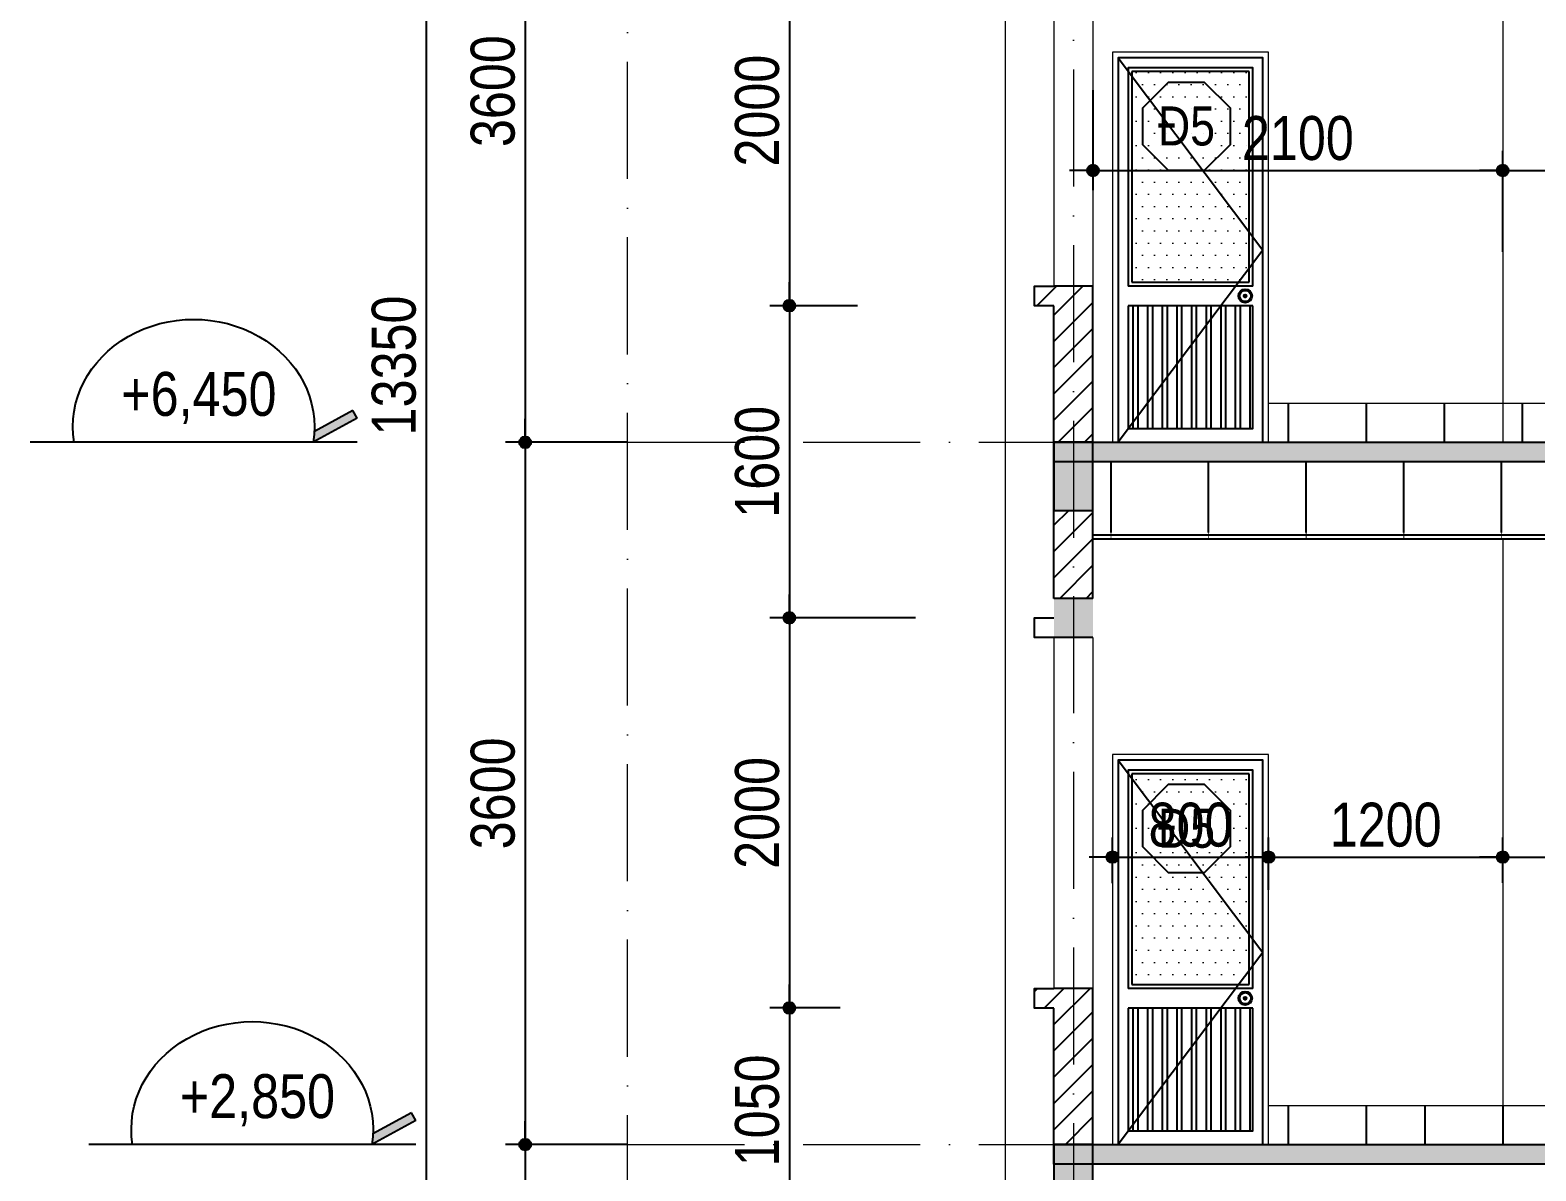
# Model space of a CAD drawing. Extents: x -1107188 to -523840, y 39692 to 514392.
# Drawn here: x -1088824 to -1081108, y 353681 to 359529 of the extents above; entities that cross this region are included whole.
import ezdxf
from ezdxf.enums import TextEntityAlignment as Align

# ---------------------------------------------------------------- set-up
doc = ezdxf.new("R2010")
doc.units = 0
doc.linetypes.add('ACAD_ISO10W100', pattern=[18, 12, -3, 0, -3])
doc.layers.get('DEFPOINTS').update_dxf_attribs({"linetype": 'CONTINUOUS'})
for name, color, linetype in [('009', 251, 'CONTINUOUS'), ('daucat', 220, 'CONTINUOUS'), ('DIM', 1, 'CONTINUOUS'), ('DOOR', 20, 'CONTINUOUS'), ('HACH', 8, 'CONTINUOUS'), ('HACTH', 8, 'CONTINUOUS'), ('HATCH', 8, 'CONTINUOUS'), ('TAGS', 60, 'CONTINUOUS'), ('TUONG', 131, 'CONTINUOUS')]:
    doc.layers.add(name, color=color, linetype=linetype)
for name, color, linetype, lineweight in [('kinh', 153, 'CONTINUOUS', 13), ('NET-THAY', 2, 'CONTINUOUS', 13), ('TRUC', 24, 'CONTINUOUS', 0)]:
    doc.layers.add(name, color=color, linetype=linetype, lineweight=lineweight)
doc.styles.add('HEL-CONDENSE', font='')
doc.styles.get("Standard").update_dxf_attribs({"font": ''})
doc.styles.add('VNI-HELVE-CONDENSEN', font='')
doc.styles.get('HEL-CONDENSE').set_extended_font_data('VNI-Helve-Condense')
doc.styles.get('Standard').set_extended_font_data('VNI-Helve-Condense')
doc.styles.get('VNI-HELVE-CONDENSEN').set_extended_font_data('VNI-Helve-Condense')
doc.dimstyles.new('D100', dxfattribs={"dimtxt": 225, "dimasz": 1.2, "dimexe": 100, "dimexo": 0, "dimgap": 50, "dimtad": 1, "dimdec": 0, "dimzin": 13, "dimdsep": 46, "dimtxsty": 'HEL-CONDENSE', "dimblk": 'D50', "dimcen": 0, "dimclrd": 1, "dimclre": 1, "dimclrt": 7, "dimadec": 0, "dimazin": 0, "dimtfac": 1, "dimtdec": 0, "dimtmove": 0, "dimatfit": 3, "dimldrblk": 'D50', "dimfxl": 1, "dimtolj": 1, "dimtzin": 13, "dimarcsym": 0})
doc.dimstyles.get("Standard").update_dxf_attribs({"dimtxt": 0.18, "dimasz": 0.18, "dimexe": 0.18, "dimexo": 0.0625, "dimgap": 0.09, "dimtad": 0, "dimtih": 1, "dimtoh": 1, "dimdec": 4, "dimzin": 0, "dimdsep": 46, "dimtxsty": 'Standard', "dimcen": 0.09, "dimadec": 0, "dimazin": 0, "dimtfac": 1, "dimtdec": 4, "dimtofl": 0, "dimtmove": 0, "dimatfit": 3, "dimfxl": 1, "dimtolj": 1, "dimtzin": 0, "dimarcsym": 0})

# ---------------------------------------------------------------- blocks, each defined once
blk = doc.blocks.new('D50')
at = {"layer": 'DIM'}
blk.add_hatch(color=256, dxfattribs=at).paths.add_polyline_path([(25, 0, 1), (-25, 0, 1)])
blk.add_line((25, 0), (100, 0), dxfattribs=at)
blk.add_circle((0, 0), 25, dxfattribs=at)
blk = doc.blocks.new('*D1058')
at = {"layer": 'DEFPOINTS', "color": 0, "transparency": 16777216}
for p in [(-1085763, 361016.2), (-1086287.5, 357416.2), (-1085763, 357416.2)]:
    blk.add_point(p, dxfattribs=at)
at = {"layer": 'DIM', "color": 1, "lineweight": -2, "transparency": 16777216}
for p, q in [((-1085763, 361016.2), (-1086387.5, 361016.2)), ((-1086287.5, 361015), (-1086287.5, 357417.4)), ((-1085763, 357416.2), (-1086387.5, 357416.2))]:
    blk.add_line(p, q, dxfattribs=at)
at = {"layer": 'DIM', "color": 1, "lineweight": -2, "transparency": 16777216, "xscale": 1.199999999999999, "yscale": 1.199999999999999, "zscale": 1.199999999999999}
for p, rotation in [((-1086287.5, 361016.2), 90), ((-1086287.5, 357416.2), 270)]:
    blk.add_blockref('D50', p, dxfattribs=dict(at, rotation=rotation))
at = {"layer": 'DIM', "color": 7, "transparency": 16777216, "insert": (-1086452.4, 359216.2), "char_height": 225, "attachment_point": 5, "rotation": 90, "style": 'HEL-CONDENSE'}
blk.add_mtext('\\A1;3600', dxfattribs=at)
blk = doc.blocks.new('*D1059')
at = {"layer": 'DEFPOINTS', "color": 0, "transparency": 16777216}
for p in [(-1085763, 357416.2), (-1086287.5, 353816.2), (-1085763, 353816.2)]:
    blk.add_point(p, dxfattribs=at)
at = {"layer": 'DIM', "color": 1, "lineweight": -2, "transparency": 16777216}
for p, q in [((-1085763, 357416.2), (-1086387.5, 357416.2)), ((-1086287.5, 357415), (-1086287.5, 353817.4)), ((-1085763, 353816.2), (-1086387.5, 353816.2))]:
    blk.add_line(p, q, dxfattribs=at)
at = {"layer": 'DIM', "color": 1, "lineweight": -2, "transparency": 16777216, "xscale": 1.199999999999999, "yscale": 1.199999999999999, "zscale": 1.199999999999999}
for p, rotation in [((-1086287.5, 357416.2), 90), ((-1086287.5, 353816.2), 270)]:
    blk.add_blockref('D50', p, dxfattribs=dict(at, rotation=rotation))
at = {"layer": 'DIM', "color": 7, "transparency": 16777216, "insert": (-1086452.4, 355616.2), "char_height": 225, "attachment_point": 5, "rotation": 90, "style": 'HEL-CONDENSE'}
blk.add_mtext('\\A1;3600', dxfattribs=at)
blk = doc.blocks.new('*D1060')
at = {"layer": 'DEFPOINTS', "color": 0, "transparency": 16777216}
for p in [(-1085763, 353816.2), (-1086287.5, 351116.2), (-1085763, 351116.2)]:
    blk.add_point(p, dxfattribs=at)
at = {"layer": 'DIM', "color": 1, "lineweight": -2, "transparency": 16777216}
for p, q in [((-1085763, 353816.2), (-1086387.5, 353816.2)), ((-1086287.5, 353815), (-1086287.5, 351117.4)), ((-1085763, 351116.2), (-1086387.5, 351116.2))]:
    blk.add_line(p, q, dxfattribs=at)
at = {"layer": 'DIM', "color": 1, "lineweight": -2, "transparency": 16777216, "xscale": 1.199999999999999, "yscale": 1.199999999999999, "zscale": 1.199999999999999}
for p, rotation in [((-1086287.5, 353816.2), 90), ((-1086287.5, 351116.2), 270)]:
    blk.add_blockref('D50', p, dxfattribs=dict(at, rotation=rotation))
at = {"layer": 'DIM', "color": 7, "transparency": 16777216, "insert": (-1086452.4, 352466.2), "char_height": 225, "attachment_point": 5, "rotation": 90, "style": 'HEL-CONDENSE'}
blk.add_mtext('\\A1;2700', dxfattribs=at)
blk = doc.blocks.new('*D1062')
at = {"layer": 'DEFPOINTS', "color": 0, "transparency": 16777216}
for p in [(-1086387.5, 364316.2), (-1086794.5, 350966.2), (-1086387.5, 350966.2)]:
    blk.add_point(p, dxfattribs=at)
at = {"layer": 'DIM', "color": 1, "lineweight": -2, "transparency": 16777216}
for p, q in [((-1086387.5, 364316.2), (-1086894.5, 364316.2)), ((-1086794.5, 364315), (-1086794.5, 350967.4)), ((-1086387.5, 350966.2), (-1086894.5, 350966.2))]:
    blk.add_line(p, q, dxfattribs=at)
at = {"layer": 'DIM', "color": 1, "lineweight": -2, "transparency": 16777216, "xscale": 1.199999999999999, "yscale": 1.199999999999999, "zscale": 1.199999999999999}
for p, rotation in [((-1086794.5, 364316.2), 90), ((-1086794.5, 350966.2), 270)]:
    blk.add_blockref('D50', p, dxfattribs=dict(at, rotation=rotation))
at = {"layer": 'DIM', "color": 7, "transparency": 16777216, "insert": (-1086959.4, 357810), "char_height": 225, "attachment_point": 5, "rotation": 90, "style": 'HEL-CONDENSE'}
blk.add_mtext('\\A1;13350', dxfattribs=at)
blk = doc.blocks.new('CAODO')
at = {"layer": 'TAGS', "linetype": 'Continuous'}
h = blk.add_hatch(color=256, dxfattribs=at)
edge = h.paths.add_edge_path()
edge.add_line((-906.9, 181.5), (-931, 137.7))
edge.add_line((-931, 137.7), (-681, 0))
edge.add_ellipse((0, 87.1), major_axis=(688, 0), ratio=0.890858, start_angle=182.47792, end_angle=188.16658, ccw=False)
edge.add_line((-687.4, 60.6), (-906.9, 181.5))
for p, q in [((-931, 137.7), (-906.9, 181.5)), ((-906.9, 181.5), (-687.4, 60.6)), ((-931, 137.7), (-681, 0)), ((-931, 0), (931, 0))]:
    blk.add_line(p, q, dxfattribs=at)
blk.add_ellipse((0, 87.1), major_axis=(688, 0), ratio=0.890858, start_param=-0.142534, end_param=3.284126, dxfattribs=at)
at = {"layer": 'TAGS', "linetype": 'Continuous', "style": 'VNI-HELVE-CONDENSEN'}
blk.add_attdef('0.000', text='', height=250, dxfattribs=at).set_placement((0.2, 232.3), align=Align.MIDDLE_CENTER)
blk = doc.blocks.new('A$C7A4127E6')
at = {"layer": 'HATCH', "ltscale": 0.5}
h = blk.add_hatch(dxfattribs=at)
h.set_pattern_fill('ANSI32', color=256, scale=200, angle=45, style=0)
h.set_pattern_definition([(90, (-1008696.91, 357232.72), (-75, 1e-14), []), (90, (-1008671.91, 357257.72), (-75, 1e-14), [])])
h.paths.add_polyline_path([(-714, 1953), (-1101.2, 1953), (-1101.2, 1333.1)], flags=17)
h.paths.add_polyline_path([(-461.2, 1953), (-714, 1953), (-1101.2, 1333.1), (-1101.2, 1323), (-461.2, 1323)])
at = {"layer": 'kinh'}
h = blk.add_hatch(dxfattribs=at)
h.set_pattern_fill('DOTS', color=256, scale=1000, style=0)
h.set_pattern_definition([(0, (0, 0), (31.25, 62.5), [0, -62.5])])
h.paths.add_polyline_path([(-481.2, 2596.2), (-481.2, 3153), (-1079.7, 3153)])
h.paths.add_polyline_path([(-1081.2, 2073), (-569.9, 2073), (-481.2, 2198.2), (-481.2, 2596.2), (-1079.7, 3153), (-1081.2, 3153)])
h.paths.add_polyline_path([(-569.9, 2073), (-481.2, 2073), (-481.2, 2198.2)])
at = {"layer": 'DOOR'}
for p, q in [((-461.2, 2053), (-1101.2, 2053)), ((-461.2, 1953), (-1101.2, 1953))]:
    blk.add_line(p, q, dxfattribs=at)
for points in [[(-411.2, 1253), (-411.2, 3223), (-1151.2, 3223), (-1151.2, 1253)], [(-461.2, 2053), (-461.2, 3173), (-1101.2, 3173), (-1101.2, 2053)], [(-1101.2, 1953), (-1101.2, 1323), (-461.2, 1323), (-461.2, 1953)], [(-505.8, 2003), (-496.4, 2003)]]:
    blk.add_lwpolyline(points, dxfattribs=at)
blk.add_circle((-500.6, 2003), 35.2, dxfattribs=at)
at = {"layer": 'HACTH'}
for p, q in [((-481.2, 3153), (-1081.2, 3153)), ((-1081.2, 3153), (-1081.2, 2073)), ((-481.2, 2073), (-481.2, 3153)), ((-1081.2, 2073), (-481.2, 2073))]:
    blk.add_line(p, q, dxfattribs=at)
blk.add_lwpolyline([(-1151.2, 3223), (-411.2, 2238), (-1151.2, 1253)], dxfattribs=at)
for radius in [28.7, 7.25]:
    blk.add_circle((-500.6, 2003), radius, dxfattribs=at)
at = {"layer": 'NET-THAY'}
for points in [[(-381.2, 1253), (-381.2, 3253), (-1181.2, 3253), (-1181.2, 1253)], [(-381.2, 1253), (-1181.2, 1253)]]:
    blk.add_lwpolyline(points, dxfattribs=at)
blk = doc.blocks.new('KH-CUADI')
at = {"layer": 'TAGS'}
blk.add_lwpolyline([(-124, 300), (-300, 124), (-300, -124), (-124, -300), (124, -300), (300, -124), (300, 124), (124, 300)], close=True, dxfattribs=at)
at = {"layer": 'TAGS', "style": 'VNI-HELVE-CONDENSEN'}
blk.add_attdef('D', text='', height=300, dxfattribs=at).set_placement((0, 0), align=Align.MIDDLE)
blk = doc.blocks.new('*D1163')
at = {"layer": 'DEFPOINTS', "color": 0, "linetype": 'Continuous', "transparency": 16777216}
for p in [(-1083378, 359221.3), (-1081278, 358809.4), (-1081278, 358393.2)]:
    blk.add_point(p, dxfattribs=at)
at = {"layer": 'DIM', "color": 1, "linetype": 'Continuous', "lineweight": -2, "transparency": 16777216}
for p, q in [((-1083378, 359221.3), (-1083378, 358709.4)), ((-1081278, 358393.2), (-1081278, 358909.4)), ((-1083376.8, 358809.4), (-1081279.2, 358809.4))]:
    blk.add_line(p, q, dxfattribs=at)
at = {"layer": 'DIM', "color": 1, "linetype": 'Continuous', "lineweight": -2, "transparency": 16777216, "xscale": 1.199999999999999, "yscale": 1.199999999999999, "zscale": 1.199999999999999, "rotation": 180}
blk.add_blockref('D50', (-1083378, 358809.4), dxfattribs=at)
at = {"layer": 'DIM', "color": 1, "linetype": 'Continuous', "lineweight": -2, "transparency": 16777216, "xscale": 1.199999999999999, "yscale": 1.199999999999999, "zscale": 1.199999999999999}
blk.add_blockref('D50', (-1081278, 358809.4), dxfattribs=at)
at = {"layer": 'DIM', "color": 7, "linetype": 'Continuous', "transparency": 16777216, "insert": (-1082328, 358974.3), "char_height": 225, "attachment_point": 5, "style": 'HEL-CONDENSE'}
blk.add_mtext('\\A1;2100', dxfattribs=at)
blk = doc.blocks.new('*D1164')
at = {"layer": 'DEFPOINTS', "color": 0, "linetype": 'Continuous', "transparency": 16777216}
for p in [(-1075578, 358809.4), (-1081278, 358393.2), (-1075578, 358393.2)]:
    blk.add_point(p, dxfattribs=at)
at = {"layer": 'DIM', "color": 1, "linetype": 'Continuous', "lineweight": -2, "transparency": 16777216}
for p, q in [((-1081278, 358393.2), (-1081278, 358909.4)), ((-1075578, 358393.2), (-1075578, 358909.4)), ((-1081276.8, 358809.4), (-1075579.2, 358809.4))]:
    blk.add_line(p, q, dxfattribs=at)
at = {"layer": 'DIM', "color": 1, "linetype": 'Continuous', "lineweight": -2, "transparency": 16777216, "xscale": 1.199999999999999, "yscale": 1.199999999999999, "zscale": 1.199999999999999, "rotation": 180}
blk.add_blockref('D50', (-1081278, 358809.4), dxfattribs=at)
at = {"layer": 'DIM', "color": 1, "linetype": 'Continuous', "lineweight": -2, "transparency": 16777216, "xscale": 1.199999999999999, "yscale": 1.199999999999999, "zscale": 1.199999999999999}
blk.add_blockref('D50', (-1075578, 358809.4), dxfattribs=at)
at = {"layer": 'DIM', "color": 7, "linetype": 'Continuous', "transparency": 16777216, "insert": (-1078428, 358974.3), "char_height": 225, "attachment_point": 5, "style": 'HEL-CONDENSE'}
blk.add_mtext('\\A1;5700', dxfattribs=at)
blk = doc.blocks.new('*D1112')
at = {"layer": 'DEFPOINTS', "color": 0, "linetype": 'Continuous', "transparency": 16777216}
for p in [(-1084658.7, 360116.2), (-1084933.1, 358116.2), (-1084583.7, 358116.2)]:
    blk.add_point(p, dxfattribs=at)
at = {"layer": 'DIM', "color": 1, "linetype": 'Continuous', "lineweight": -2, "transparency": 16777216}
for p, q in [((-1084658.7, 360116.2), (-1085033.1, 360116.2)), ((-1084933.1, 360115), (-1084933.1, 358117.4)), ((-1084583.7, 358116.2), (-1085033.1, 358116.2))]:
    blk.add_line(p, q, dxfattribs=at)
at = {"layer": 'DIM', "color": 1, "linetype": 'Continuous', "lineweight": -2, "transparency": 16777216, "xscale": 1.199999999999999, "yscale": 1.199999999999999, "zscale": 1.199999999999999}
for p, rotation in [((-1084933.1, 360116.2), 90), ((-1084933.1, 358116.2), 270)]:
    blk.add_blockref('D50', p, dxfattribs=dict(at, rotation=rotation))
at = {"layer": 'DIM', "color": 7, "linetype": 'Continuous', "transparency": 16777216, "insert": (-1085098, 359116.2), "char_height": 225, "attachment_point": 5, "rotation": 90, "style": 'HEL-CONDENSE'}
blk.add_mtext('\\A1;2000', dxfattribs=at)
blk = doc.blocks.new('*D1181')
at = {"layer": 'DEFPOINTS', "color": 0, "linetype": 'Continuous', "transparency": 16777216}
for p in [(-1084583.7, 358116.2), (-1084933.1, 356516.2), (-1084288, 356516.2)]:
    blk.add_point(p, dxfattribs=at)
at = {"layer": 'DIM', "color": 1, "linetype": 'Continuous', "lineweight": -2, "transparency": 16777216}
for p, q in [((-1084583.7, 358116.2), (-1085033.1, 358116.2)), ((-1084933.1, 358115), (-1084933.1, 356517.4)), ((-1084288, 356516.2), (-1085033.1, 356516.2))]:
    blk.add_line(p, q, dxfattribs=at)
at = {"layer": 'DIM', "color": 1, "linetype": 'Continuous', "lineweight": -2, "transparency": 16777216, "xscale": 1.199999999999999, "yscale": 1.199999999999999, "zscale": 1.199999999999999}
for p, rotation in [((-1084933.1, 358116.2), 90), ((-1084933.1, 356516.2), 270)]:
    blk.add_blockref('D50', p, dxfattribs=dict(at, rotation=rotation))
at = {"layer": 'DIM', "color": 7, "linetype": 'Continuous', "transparency": 16777216, "insert": (-1085098, 357316.2), "char_height": 225, "attachment_point": 5, "rotation": 90, "style": 'HEL-CONDENSE'}
blk.add_mtext('\\A1;1600', dxfattribs=at)
blk = doc.blocks.new('*D1182')
at = {"layer": 'DEFPOINTS', "color": 0, "linetype": 'Continuous', "transparency": 16777216}
for p in [(-1084288, 356516.2), (-1084933.1, 354516.2), (-1084672.7, 354516.2)]:
    blk.add_point(p, dxfattribs=at)
at = {"layer": 'DIM', "color": 1, "linetype": 'Continuous', "lineweight": -2, "transparency": 16777216}
for p, q in [((-1084288, 356516.2), (-1085033.1, 356516.2)), ((-1084933.1, 356515), (-1084933.1, 354517.4)), ((-1084672.7, 354516.2), (-1085033.1, 354516.2))]:
    blk.add_line(p, q, dxfattribs=at)
at = {"layer": 'DIM', "color": 1, "linetype": 'Continuous', "lineweight": -2, "transparency": 16777216, "xscale": 1.199999999999999, "yscale": 1.199999999999999, "zscale": 1.199999999999999}
for p, rotation in [((-1084933.1, 356516.2), 90), ((-1084933.1, 354516.2), 270)]:
    blk.add_blockref('D50', p, dxfattribs=dict(at, rotation=rotation))
at = {"layer": 'DIM', "color": 7, "linetype": 'Continuous', "transparency": 16777216, "insert": (-1085098, 355516.2), "char_height": 225, "attachment_point": 5, "rotation": 90, "style": 'HEL-CONDENSE'}
blk.add_mtext('\\A1;2000', dxfattribs=at)
blk = doc.blocks.new('*D1183')
at = {"layer": 'DEFPOINTS', "color": 0, "linetype": 'Continuous', "transparency": 16777216}
for p in [(-1084672.7, 354516.2), (-1084933.1, 353466.2), (-1084622.7, 353466.2)]:
    blk.add_point(p, dxfattribs=at)
at = {"layer": 'DIM', "color": 1, "linetype": 'Continuous', "lineweight": -2, "transparency": 16777216}
for p, q in [((-1084672.7, 354516.2), (-1085033.1, 354516.2)), ((-1084933.1, 354515), (-1084933.1, 353467.4)), ((-1084622.7, 353466.2), (-1085033.1, 353466.2))]:
    blk.add_line(p, q, dxfattribs=at)
at = {"layer": 'DIM', "color": 1, "linetype": 'Continuous', "lineweight": -2, "transparency": 16777216, "xscale": 1.199999999999999, "yscale": 1.199999999999999, "zscale": 1.199999999999999}
for p, rotation in [((-1084933.1, 354516.2), 90), ((-1084933.1, 353466.2), 270)]:
    blk.add_blockref('D50', p, dxfattribs=dict(at, rotation=rotation))
at = {"layer": 'DIM', "color": 7, "linetype": 'Continuous', "transparency": 16777216, "insert": (-1085098, 353991.2), "char_height": 225, "attachment_point": 5, "rotation": 90, "style": 'HEL-CONDENSE'}
blk.add_mtext('\\A1;1050', dxfattribs=at)
blk = doc.blocks.new('*D1213')
at = {"layer": 'DEFPOINTS', "color": 0, "linetype": 'Continuous', "transparency": 16777216}
for p in [(-1082478, 355289.7), (-1083278, 355156.7), (-1082478, 355122.1)]:
    blk.add_point(p, dxfattribs=at)
at = {"layer": 'DIM', "color": 1, "linetype": 'Continuous', "lineweight": -2, "transparency": 16777216}
for p, q in [((-1083278, 355156.7), (-1083278, 355389.7)), ((-1082478, 355122.1), (-1082478, 355389.7)), ((-1083276.8, 355289.7), (-1082479.2, 355289.7))]:
    blk.add_line(p, q, dxfattribs=at)
at = {"layer": 'DIM', "color": 1, "linetype": 'Continuous', "lineweight": -2, "transparency": 16777216, "xscale": 1.199999999999999, "yscale": 1.199999999999999, "zscale": 1.199999999999999, "rotation": 180}
blk.add_blockref('D50', (-1083278, 355289.7), dxfattribs=at)
at = {"layer": 'DIM', "color": 1, "linetype": 'Continuous', "lineweight": -2, "transparency": 16777216, "xscale": 1.199999999999999, "yscale": 1.199999999999999, "zscale": 1.199999999999999}
blk.add_blockref('D50', (-1082478, 355289.7), dxfattribs=at)
at = {"layer": 'DIM', "color": 7, "linetype": 'Continuous', "transparency": 16777216, "insert": (-1082878, 355454.6), "char_height": 225, "attachment_point": 5, "style": 'HEL-CONDENSE'}
blk.add_mtext('\\A1;800', dxfattribs=at)
blk = doc.blocks.new('*D1214')
at = {"layer": 'DEFPOINTS', "color": 0, "linetype": 'Continuous', "transparency": 16777216}
for p in [(-1081278, 355289.7), (-1081278, 355158), (-1082478, 355122.1)]:
    blk.add_point(p, dxfattribs=at)
at = {"layer": 'DIM', "color": 1, "linetype": 'Continuous', "lineweight": -2, "transparency": 16777216}
for p, q in [((-1082478, 355122.1), (-1082478, 355389.7)), ((-1081278, 355158), (-1081278, 355389.7)), ((-1082476.8, 355289.7), (-1081279.2, 355289.7))]:
    blk.add_line(p, q, dxfattribs=at)
at = {"layer": 'DIM', "color": 1, "linetype": 'Continuous', "lineweight": -2, "transparency": 16777216, "xscale": 1.199999999999999, "yscale": 1.199999999999999, "zscale": 1.199999999999999, "rotation": 180}
blk.add_blockref('D50', (-1082478, 355289.7), dxfattribs=at)
at = {"layer": 'DIM', "color": 1, "linetype": 'Continuous', "lineweight": -2, "transparency": 16777216, "xscale": 1.199999999999999, "yscale": 1.199999999999999, "zscale": 1.199999999999999}
blk.add_blockref('D50', (-1081278, 355289.7), dxfattribs=at)
at = {"layer": 'DIM', "color": 7, "linetype": 'Continuous', "transparency": 16777216, "insert": (-1081878, 355454.6), "char_height": 225, "attachment_point": 5, "style": 'HEL-CONDENSE'}
blk.add_mtext('\\A1;1200', dxfattribs=at)
blk = doc.blocks.new('*D1215')
at = {"layer": 'DEFPOINTS', "color": 0, "linetype": 'Continuous', "transparency": 16777216}
for p in [(-1075978, 355289.7), (-1081278, 355158), (-1075978, 355121.4)]:
    blk.add_point(p, dxfattribs=at)
at = {"layer": 'DIM', "color": 1, "linetype": 'Continuous', "lineweight": -2, "transparency": 16777216}
for p, q in [((-1081278, 355158), (-1081278, 355389.7)), ((-1075978, 355121.4), (-1075978, 355389.7)), ((-1081276.8, 355289.7), (-1075979.2, 355289.7))]:
    blk.add_line(p, q, dxfattribs=at)
at = {"layer": 'DIM', "color": 1, "linetype": 'Continuous', "lineweight": -2, "transparency": 16777216, "xscale": 1.199999999999999, "yscale": 1.199999999999999, "zscale": 1.199999999999999, "rotation": 180}
blk.add_blockref('D50', (-1081278, 355289.7), dxfattribs=at)
at = {"layer": 'DIM', "color": 1, "linetype": 'Continuous', "lineweight": -2, "transparency": 16777216, "xscale": 1.199999999999999, "yscale": 1.199999999999999, "zscale": 1.199999999999999}
blk.add_blockref('D50', (-1075978, 355289.7), dxfattribs=at)
at = {"layer": 'DIM', "color": 7, "linetype": 'Continuous', "transparency": 16777216, "insert": (-1078628, 355454.6), "char_height": 225, "attachment_point": 5, "style": 'HEL-CONDENSE'}
blk.add_mtext('\\A1;5300', dxfattribs=at)

msp = doc.modelspace()

# ---------------------------------------------------------------- hatches: boundary and pattern name
at = {"layer": '009'}
h = msp.add_hatch(dxfattribs=at)
h.set_pattern_fill('ANSI31', color=256, scale=30, style=0)
h.set_pattern_definition([(45, (-2383834.07, 165885.91), (-67.351921, 67.351921), [])])
h.paths.add_polyline_path([(-1083478.048, 354616.155), (-1083578.048, 354616.155), (-1083678.048, 354616.155), (-1083678.048, 354516.155), (-1083578.048, 354516.155), (-1083578.048, 353816.155), (-1083478.048, 353816.155)])
h.paths.add_polyline_path([(-1083378.048, 354616.155), (-1083478.048, 354616.155), (-1083478.048, 353816.155), (-1083378.048, 353816.155)])
h.paths.add_polyline_path([(-1083478.048, 357066.155), (-1083578.048, 357066.155), (-1083578.048, 356616.155), (-1083478.048, 356616.155)])
h.paths.add_polyline_path([(-1083378.048, 357066.155), (-1083478.048, 357066.155), (-1083478.048, 356616.155), (-1083378.048, 356616.155)])
h.paths.add_polyline_path([(-1083478.048, 358216.155), (-1083578.048, 358216.155), (-1083678.048, 358216.155), (-1083678.048, 358116.155), (-1083578.048, 358116.155), (-1083578.048, 357416.155), (-1083478.048, 357416.155)])
h.paths.add_polyline_path([(-1083378.048, 358216.155), (-1083478.048, 358216.155), (-1083478.048, 357416.155), (-1083378.048, 357416.155)])
at = {"layer": 'TUONG'}
for points in [[(-1083578.048, 357416.155), (-1050378.048, 357416.155), (-1050378.048, 357316.155), (-1083578.048, 357316.155)], [(-1083578.048, 353816.155), (-1050378.048, 353816.155), (-1050378.048, 353716.155), (-1083578.048, 353716.155)]]:
    msp.add_hatch(color=256, dxfattribs=at).paths.add_polyline_path(points)
h = msp.add_hatch(color=256, dxfattribs=at)
h.paths.add_polyline_path([(-1083478.048, 356616.155), (-1083578.048, 356616.155), (-1083578.048, 356416.155), (-1083478.048, 356416.155)])
h.paths.add_polyline_path([(-1083378.048, 356616.155), (-1083478.048, 356616.155), (-1083478.048, 356416.155), (-1083378.048, 356416.155)])

# ---------------------------------------------------------------- linework, layer by layer
at = {"layer": 'daucat', "const_width": 4}
for points in [[(-1083285.249, 357020.341), (-1083285.249, 356920.341), (-1083315.249, 356920.341)], [(-1083285.249, 357020.341), (-1083285.249, 356920.341), (-1083255.249, 356920.341)], [(-1082785.249, 357020.341), (-1082785.249, 356920.341), (-1082815.249, 356920.341)], [(-1082785.249, 357020.341), (-1082785.249, 356920.341), (-1082755.249, 356920.341)], [(-1082285.249, 357020.341), (-1082285.249, 356920.341), (-1082315.249, 356920.341)], [(-1082285.249, 357020.341), (-1082285.249, 356920.341), (-1082255.249, 356920.341)], [(-1081785.249, 357020.341), (-1081785.249, 356920.341), (-1081815.249, 356920.341)], [(-1081785.249, 357020.341), (-1081785.249, 356920.341), (-1081755.249, 356920.341)], [(-1081285.249, 357020.341), (-1081285.249, 356920.341), (-1081315.249, 356920.341)], [(-1081285.249, 357020.341), (-1081285.249, 356920.341), (-1081255.249, 356920.341)]]:
    msp.add_lwpolyline(points, dxfattribs=at)
at = {"layer": 'DOOR'}
for p, q in [((-1082378.048, 357616.155), (-1082378.048, 357416.155)), ((-1081978.048, 357616.155), (-1081978.048, 357416.155)), ((-1081578.048, 357616.155), (-1081578.048, 357416.155)), ((-1081178.048, 357616.155), (-1081178.048, 357416.155)), ((-1050578.045, 356936.155), (-1083378.045, 356940.341)), ((-1082378.048, 354016.155), (-1082378.048, 353816.155)), ((-1081978.048, 354016.155), (-1081978.048, 353816.155)), ((-1081678.048, 354016.155), (-1081678.048, 353816.155)), ((-1081278.048, 354016.155), (-1081278.048, 353816.155))]:
    msp.add_line(p, q, dxfattribs=at)
at = {"layer": 'DOOR', "linetype": 'Continuous'}
msp.add_line((-1050578.048, 356916.155), (-1083378.048, 356920.341), dxfattribs=at)
at = {"layer": 'HACH'}
for points in [[(-1083285.249, 356953.931), (-1083285.249, 357320.341)], [(-1082785.249, 356953.931), (-1082785.249, 357320.341)], [(-1082285.249, 356953.931), (-1082285.249, 357320.341)], [(-1081785.249, 356953.931), (-1081785.249, 357320.341)], [(-1081285.249, 356953.931), (-1081285.249, 357320.341)]]:
    msp.add_lwpolyline(points, dxfattribs=at)
at = {"layer": 'NET-THAY'}
for p, q in [((-1081278.048, 360996.155), (-1081278.048, 357416.155)), ((-1083578.048, 360016.155), (-1083578.048, 358216.155)), ((-1083378.048, 360016.155), (-1083378.048, 358216.155)), ((-1082478.048, 357616.155), (-1075578.048, 357616.155)), ((-1081277.983, 356920.073), (-1081278.048, 353816.155)), ((-1083578.048, 356416.155), (-1083578.048, 354616.155)), ((-1083378.048, 356416.155), (-1083378.048, 354616.155)), ((-1082478.048, 354016.155), (-1075978.048, 354016.155))]:
    msp.add_line(p, q, dxfattribs=at)
msp.add_lwpolyline([(-1083828.048, 361016.155), (-1083828.048, 351716.155)], dxfattribs=at)
at = {"layer": 'TRUC', "linetype": 'ACAD_ISO10W100', "ltscale": 50}
msp.add_line((-1085763.032, 357416.155), (-1048568.312, 357416.155), dxfattribs=at)
msp.add_lwpolyline([(-1085763.032, 364727.721), (-1048568.312, 364727.721), (-1048568.312, 350666.155), (-1085763.032, 350666.155)], close=True, dxfattribs=at)
for points in [[(-1083478.048, 364727.721), (-1083478.048, 350666.155)], [(-1085763.032, 353816.155), (-1050378.048, 353816.155)], [(-1085763.032, 353816.155), (-1048568.312, 353816.155)]]:
    msp.add_lwpolyline(points, dxfattribs=at)
at = {"layer": 'TUONG'}
for p, q in [((-1083378.048, 358216.155), (-1083578.048, 358216.155)), ((-1083378.048, 357066.155), (-1083378.048, 358216.155)), ((-1083578.048, 357066.155), (-1083578.048, 358116.155)), ((-1083578.048, 357416.155), (-1050378.048, 357416.155)), ((-1083578.048, 357316.155), (-1083578.048, 357416.155)), ((-1050378.048, 357316.155), (-1083578.048, 357316.155)), ((-1083578.048, 356616.155), (-1083578.048, 357066.155)), ((-1083378.048, 356616.155), (-1083378.048, 357066.155)), ((-1083378.048, 356616.155), (-1083578.048, 356616.155)), ((-1083378.048, 356416.155), (-1083578.048, 356416.155)), ((-1083378.048, 354616.155), (-1083578.048, 354616.155)), ((-1083378.048, 353816.155), (-1083378.048, 354616.155)), ((-1083578.048, 353816.155), (-1083578.048, 354516.155))]:
    msp.add_line(p, q, dxfattribs=at)
at = {"layer": 'TUONG', "color": 4}
msp.add_line((-1083578.048, 357266.155), (-1083578.048, 357066.155), dxfattribs=at)
at = {"layer": 'TUONG'}
for points in [[(-1083578.048, 358116.155), (-1083678.048, 358116.155), (-1083678.048, 358216.155), (-1083578.048, 358216.155)], [(-1083578.048, 356416.155), (-1083678.048, 356416.155), (-1083678.048, 356516.155), (-1083578.048, 356516.155)], [(-1083578.048, 354516.155), (-1083678.048, 354516.155), (-1083678.048, 354616.155), (-1083578.048, 354616.155)]]:
    msp.add_lwpolyline(points, dxfattribs=at)
at = {"layer": 'TUONG', "color": 4}
for points in [[(-1083378.048, 357416.155), (-1083578.048, 357416.155), (-1083578.048, 357066.155), (-1083378.048, 357066.155)], [(-1083378.048, 353816.155), (-1083578.048, 353816.155), (-1083578.048, 353466.155), (-1083378.048, 353466.155)]]:
    msp.add_lwpolyline(points, close=True, dxfattribs=at)
at = {"layer": 'TUONG'}
msp.add_lwpolyline([(-1083578.048, 353816.155), (-1050378.048, 353816.155), (-1050378.048, 353716.155), (-1083578.048, 353716.155)], close=True, dxfattribs=at)
for points in [[(-1083378.048, 357066.155), (-1083578.048, 357066.155), (-1083378.048, 357416.155), (-1083578.048, 357416.155)], [(-1083378.048, 353466.155), (-1083578.048, 353466.155), (-1083378.048, 353816.155), (-1083578.048, 353816.155)]]:
    msp.add_trace(points, dxfattribs=at)

# ---------------------------------------------------------------- block references
at = {"layer": 'DOOR'}
for p in [(-1082096.88, 356163.133), (-1082096.88, 352563.133)]:
    msp.add_blockref('A$C7A4127E6', p, dxfattribs=at)
at = {"layer": 'TAGS', "linetype": 'Continuous'}
ref = msp.add_blockref('KH-CUADI', (-1082898.781, 359036.328), dxfattribs=dict(at, xscale=0.75, yscale=0.75, zscale=0.75, rotation=180))
ref.add_attrib('D', 'Ñ5', dxfattribs={"color": 7, "height": 200, "style": 'VNI-HELVE-CONDENSEN'}).set_placement((-1082898.781, 359036.328), align=Align.MIDDLE)
ref = msp.add_blockref('CAODO', (-1087986.199, 357416.155), dxfattribs=dict(at, xscale=-0.9000000001396984, yscale=0.9000000001396984, zscale=0.9))
ref.add_attrib('0.000', '+6,450', dxfattribs={"color": 7, "linetype": 'Continuous', "height": 225, "style": 'VNI-HELVE-CONDENSEN'}).set_placement((-1087959.367, 357664.253), align=Align.MIDDLE_CENTER)
ref = msp.add_blockref('KH-CUADI', (-1082898.781, 355436.328), dxfattribs=dict(at, xscale=0.75, yscale=0.75, zscale=0.75, rotation=180))
ref.add_attrib('D', 'Ñ5', dxfattribs={"color": 7, "height": 200, "style": 'VNI-HELVE-CONDENSEN'}).set_placement((-1082898.781, 355436.328), align=Align.MIDDLE)
ref = msp.add_blockref('CAODO', (-1087686.199, 353816.155), dxfattribs=dict(at, xscale=-0.9000000001396984, yscale=0.9000000001396984, zscale=0.9))
ref.add_attrib('0.000', '+2,850', dxfattribs={"color": 7, "linetype": 'Continuous', "height": 225, "style": 'VNI-HELVE-CONDENSEN'}).set_placement((-1087659.367, 354064.253), align=Align.MIDDLE_CENTER)

# ---------------------------------------------------------------- dimensions: what is measured, and where the dimension line sits
at = {"layer": 'DIM'}
dim = msp.add_linear_dim(base=(-1086794.475, 350966.155), p1=(-1086387.509, 364316.155), p2=(-1086387.509, 350966.155), angle=90, dimstyle='Standard', override={"dimtxt": 225, "dimasz": 1.2, "dimexe": 100, "dimexo": 0, "dimgap": 50, "dimtad": 1, "dimtih": 0, "dimtoh": 0, "dimdec": 2, "dimzin": 13, "dimtxsty": 'HEL-CONDENSE', "dimblk": 'D50', "dimcen": 0, "dimclrd": 1, "dimclre": 1, "dimclrt": 7, "dimtdec": 2, "dimtofl": 1, "dimldrblk": 'D50', "dimtzin": 13}, dxfattribs=at)
dim.commit()
dim.dimension.update_dxf_attribs({"geometry": '*D1062', "text_midpoint": (-1086794.475, 357810.007), "dimtype": 160})
for base, p1, p2, picture, middle in [((-1086287.509, 357416.155), (-1085763.032, 361016.155), (-1085763.032, 357416.155), '*D1058', (-1086452.409, 359216.155)), ((-1086287.509, 353816.155), (-1085763.032, 357416.155), (-1085763.032, 353816.155), '*D1059', (-1086452.409, 355616.155)), ((-1086287.509, 351116.155), (-1085763.032, 353816.155), (-1085763.032, 351116.155), '*D1060', (-1086452.409, 352466.155))]:
    dim = msp.add_linear_dim(base=base, p1=p1, p2=p2, angle=90, dimstyle='Standard', override={"dimtxt": 225, "dimasz": 1.2, "dimexe": 100, "dimexo": 0, "dimgap": 50, "dimtad": 1, "dimtih": 0, "dimtoh": 0, "dimdec": 2, "dimzin": 13, "dimtxsty": 'HEL-CONDENSE', "dimblk": 'D50', "dimcen": 0, "dimclrd": 1, "dimclre": 1, "dimclrt": 7, "dimtdec": 2, "dimtofl": 1, "dimtmove": 1, "dimldrblk": 'D50', "dimtzin": 13}, dxfattribs=at)
    dim.commit()
    dim.dimension.update_dxf_attribs({"geometry": picture, "text_midpoint": middle})
at = {"layer": 'DIM', "linetype": 'Continuous'}
for base, p1, p2, picture, middle in [((-1084933.113, 358116.155), (-1084658.69, 360116.155), (-1084583.69, 358116.155), '*D1112', (-1085098.013, 359116.155)), ((-1084933.113, 356516.155), (-1084583.69, 358116.155), (-1084287.985, 356516.155), '*D1181', (-1085098.013, 357316.155)), ((-1084933.113, 354516.155), (-1084287.985, 356516.155), (-1084672.653, 354516.155), '*D1182', (-1085098.013, 355516.155)), ((-1084933.113, 353466.155), (-1084672.653, 354516.155), (-1084622.653, 353466.155), '*D1183', (-1085098.013, 353991.155))]:
    dim = msp.add_linear_dim(base=base, p1=p1, p2=p2, angle=90, dimstyle='D100', override={"dimtmove": 1}, dxfattribs=at)
    dim.commit()
    dim.dimension.update_dxf_attribs({"geometry": picture, "text_midpoint": middle})
for base, p1, p2, picture, middle in [((-1081278.048, 358809.421), (-1083378.048, 359221.294), (-1081278.048, 358393.166), '*D1163', (-1082328.048, 358974.321)), ((-1075578.048, 358809.421), (-1081278.048, 358393.166), (-1075578.048, 358393.166), '*D1164', (-1078428.048, 358974.321)), ((-1082478.048, 355289.651), (-1083278.048, 355156.709), (-1082478.048, 355122.116), '*D1213', (-1082878.048, 355454.551)), ((-1081278.048, 355289.651), (-1082478.048, 355122.116), (-1081278.048, 355158.016), '*D1214', (-1081878.048, 355454.551)), ((-1075978.048, 355289.651), (-1081278.048, 355158.016), (-1075978.048, 355121.433), '*D1215', (-1078628.048, 355454.551))]:
    dim = msp.add_linear_dim(base=base, p1=p1, p2=p2, dimstyle='D100', override={"dimtmove": 1}, dxfattribs=at)
    dim.commit()
    dim.dimension.update_dxf_attribs({"geometry": picture, "text_midpoint": middle})

doc.saveas('drawing.dxf')
